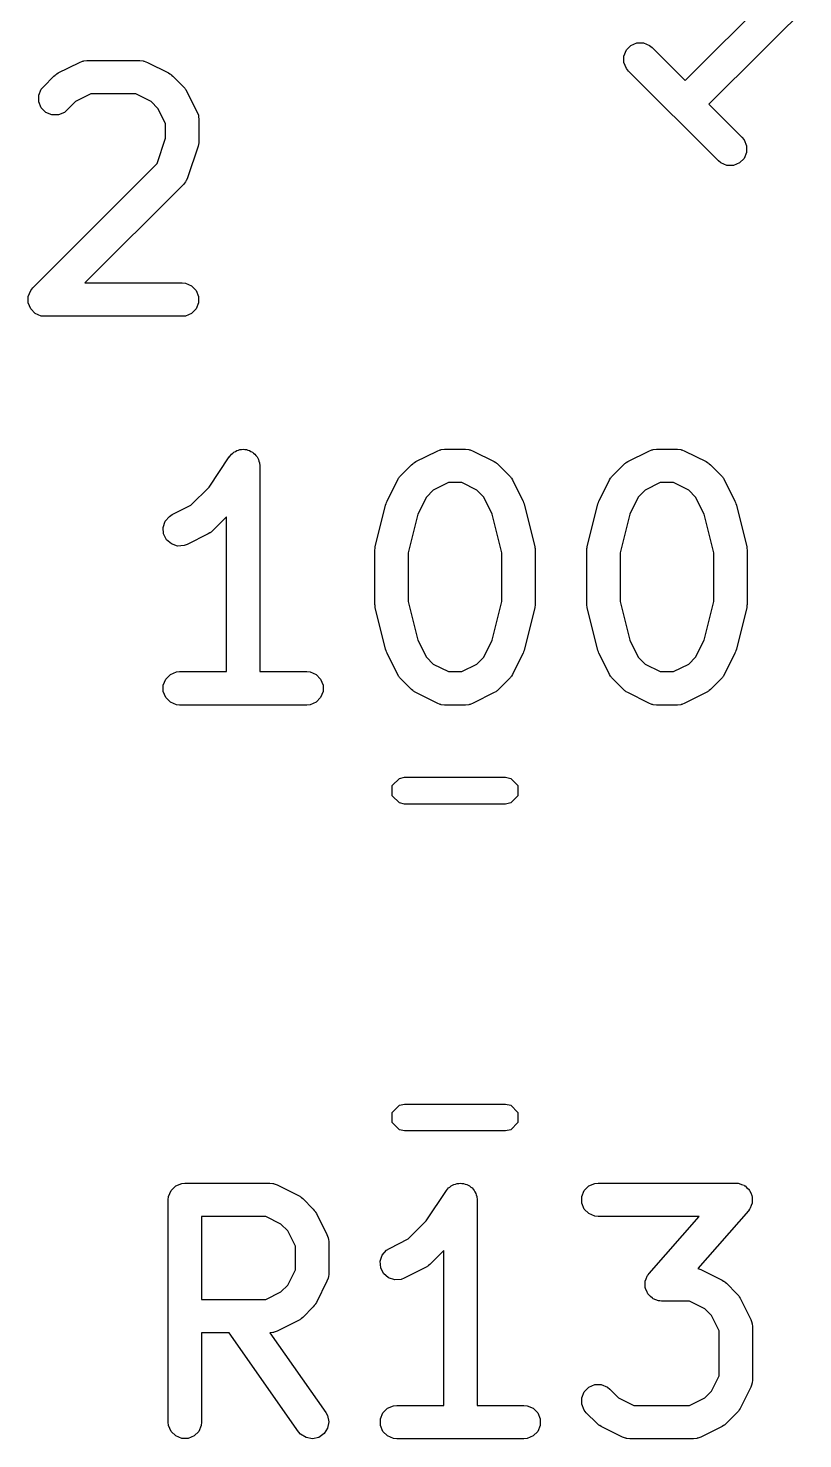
# Model space of a CAD drawing. Extents: x 19.8 to 98.9, y -129.1 to -67.1.
# Drawn here: x 40.08 to 43.56, y -99.18 to -92.84 of the extents above; entities that cross this region are included whole.
import ezdxf

# ---------------------------------------------------------------- set-up
doc = ezdxf.new("R2010")
doc.units = 0
doc.layers.add('BLACK', color=7, linetype='CONTINUOUS')

msp = doc.modelspace()

# ---------------------------------------------------------------- linework, layer by layer
at = {"layer": 'BLACK', "linetype": 'CONTINUOUS'}
for p, q in [((43.794626, -92.523623), (43.140551, -93.177697)), ((43.034485, -93.071631), (43.526855, -92.579262)), ((42.758896, -92.961036), (42.770095, -92.933999)), ((42.770095, -92.933999), (42.790787, -92.913307)), ((42.790787, -92.913307), (42.817824, -92.902108)), ((42.817824, -92.902108), (42.847086, -92.902108)), ((42.847086, -92.902108), (42.874123, -92.913307)), ((42.874123, -92.913307), (42.885488, -92.922634)), ((42.885488, -92.922634), (43.034485, -93.071631)), ((40.216459, -93.037356), (40.311697, -92.989737)), ((40.311697, -92.989737), (40.325428, -92.984482)), ((40.325428, -92.984482), (40.328117, -92.98429)), ((40.328117, -92.98429), (40.330606, -92.98326)), ((40.330606, -92.98326), (40.345238, -92.981819)), ((40.345238, -92.981819), (40.583333, -92.981819)), ((40.583333, -92.981819), (40.597965, -92.98326)), ((40.597965, -92.98326), (40.600454, -92.984291)), ((40.600454, -92.984291), (40.603142, -92.984482)), ((40.603142, -92.984482), (40.616874, -92.989737)), ((40.616874, -92.989737), (40.712112, -93.037356)), ((42.758896, -92.990298), (42.758896, -92.961036)), ((42.770095, -93.017335), (42.758896, -92.990298)), ((40.149348, -93.099024), (40.196967, -93.051405)), ((40.196967, -93.051405), (40.202716, -93.046686)), ((40.202716, -93.046686), (40.204016, -93.045188)), ((40.204016, -93.045188), (40.206275, -93.043766)), ((40.206275, -93.043766), (40.208332, -93.042078)), ((40.208332, -93.042078), (40.210159, -93.04132)), ((40.210159, -93.04132), (40.216459, -93.037356)), ((40.712112, -93.037356), (40.718411, -93.04132)), ((40.718411, -93.04132), (40.720239, -93.042078)), ((40.720239, -93.042078), (40.722295, -93.043766)), ((40.722295, -93.043766), (40.724555, -93.045188)), ((40.724555, -93.045188), (40.725854, -93.046686)), ((40.725854, -93.046686), (40.731604, -93.051405)), ((40.731604, -93.051405), (40.779223, -93.099024)), ((42.779422, -93.0287), (42.770095, -93.017335)), ((43.183483, -93.432761), (42.779422, -93.0287)), ((40.128822, -93.137426), (40.140021, -93.110389)), ((40.140021, -93.110389), (40.149348, -93.099024)), ((40.779223, -93.099024), (40.783941, -93.104773)), ((40.783941, -93.104773), (40.78544, -93.106073)), ((40.78544, -93.106073), (40.786861, -93.108332)), ((40.786861, -93.108332), (40.78855, -93.110389)), ((40.78855, -93.110389), (40.789307, -93.112216)), ((40.789307, -93.112216), (40.793272, -93.118516)), ((40.793272, -93.118516), (40.840891, -93.213754)), ((40.128822, -93.166688), (40.128822, -93.137426)), ((40.140021, -93.193725), (40.128822, -93.166688)), ((40.294427, -93.166077), (40.255414, -93.20509)), ((40.362943, -93.131819), (40.294427, -93.166077)), ((40.565628, -93.131819), (40.362943, -93.131819)), ((40.634144, -93.166077), (40.565628, -93.131819)), ((40.664551, -93.196484), (40.634144, -93.166077)), ((43.140551, -93.177697), (43.289549, -93.326695)), ((40.160713, -93.214417), (40.140021, -93.193725)), ((40.18775, -93.225616), (40.160713, -93.214417)), ((40.217012, -93.225616), (40.18775, -93.225616)), ((40.244049, -93.214417), (40.217012, -93.225616)), ((40.255414, -93.20509), (40.244049, -93.214417)), ((40.698809, -93.265), (40.664551, -93.196484)), ((40.840891, -93.213754), (40.846146, -93.227485)), ((40.846146, -93.227485), (40.846337, -93.230174)), ((40.846337, -93.230174), (40.847368, -93.232663)), ((40.847368, -93.232663), (40.848809, -93.247295)), ((40.848809, -93.247295), (40.848809, -93.342533)), ((40.698809, -93.330363), (40.698809, -93.265)), ((40.660637, -93.444876), (40.698809, -93.330363)), ((40.84496, -93.366251), (40.797341, -93.509107)), ((40.846609, -93.358995), (40.84496, -93.366251)), ((40.847368, -93.357165), (40.846609, -93.358995)), ((40.847629, -93.354511), (40.847368, -93.357165)), ((40.84822, -93.351914), (40.847629, -93.354511)), ((40.848809, -93.342533), (40.848079, -93.349939)), ((40.848079, -93.349939), (40.84822, -93.351914)), ((43.289549, -93.326695), (43.298877, -93.338061)), ((43.298877, -93.338061), (43.310075, -93.365097)), ((43.310075, -93.365097), (43.310075, -93.39436)), ((43.194849, -93.442089), (43.183483, -93.432761)), ((43.221885, -93.453287), (43.194849, -93.442089)), ((43.278184, -93.442089), (43.251148, -93.453287)), ((43.298877, -93.421396), (43.278184, -93.442089)), ((43.310075, -93.39436), (43.298877, -93.421396)), ((40.101729, -94.003786), (40.660637, -93.444876)), ((43.251148, -93.453287), (43.221885, -93.453287)), ((40.779223, -93.538423), (40.335828, -93.981819)), ((40.788551, -93.527058), (40.779223, -93.538423)), ((40.789582, -93.524567), (40.788551, -93.527058)), ((40.791347, -93.522533), (40.789582, -93.524567)), ((40.797341, -93.509107), (40.791347, -93.522533)), ((40.092402, -94.015151), (40.101729, -94.003786)), ((40.335828, -93.981819), (40.773809, -93.981819)), ((40.773809, -93.981819), (40.788441, -93.98326)), ((40.788441, -93.98326), (40.815477, -93.994459)), ((40.815477, -93.994459), (40.836169, -94.015151)), ((40.081203, -94.042187), (40.092402, -94.015151)), ((40.081203, -94.071451), (40.081203, -94.042187)), ((40.092402, -94.098487), (40.081203, -94.071451)), ((40.836169, -94.015151), (40.847368, -94.042187)), ((40.847368, -94.071451), (40.836169, -94.098487)), ((40.847368, -94.042187), (40.847368, -94.071451)), ((40.113094, -94.119179), (40.092402, -94.098487)), ((40.14013, -94.130378), (40.113094, -94.119179)), ((40.154762, -94.131819), (40.14013, -94.130378)), ((40.773809, -94.131819), (40.154762, -94.131819)), ((40.788441, -94.130378), (40.773809, -94.131819)), ((40.815477, -94.119179), (40.788441, -94.130378)), ((40.836169, -94.098487), (40.815477, -94.119179)), ((40.894095, -94.899896), (40.985215, -94.763216)), ((40.985215, -94.763216), (40.985249, -94.763173)), ((40.985249, -94.763173), (40.985259, -94.763151)), ((40.985259, -94.763151), (40.98531, -94.763099)), ((40.98531, -94.763099), (40.994531, -94.751841)), ((40.994531, -94.751841), (41.0007, -94.747709)), ((41.0007, -94.747709), (41.005951, -94.742459)), ((41.005951, -94.742459), (41.01274, -94.739646)), ((41.01274, -94.739646), (41.018846, -94.735558)), ((41.018846, -94.735558), (41.026126, -94.734101)), ((41.026126, -94.734101), (41.032987, -94.73126)), ((41.032987, -94.73126), (41.040335, -94.73126)), ((41.040335, -94.73126), (41.04754, -94.729819)), ((41.04754, -94.729819), (41.054824, -94.73126)), ((41.054824, -94.73126), (41.062251, -94.73126)), ((41.062251, -94.73126), (41.069039, -94.734072)), ((41.069039, -94.734072), (41.076248, -94.735498)), ((41.076248, -94.735498), (41.082427, -94.739617)), ((41.082427, -94.739617), (41.089287, -94.742459)), ((41.089287, -94.742459), (41.09448, -94.747652)), ((41.09448, -94.747652), (41.100597, -94.75173)), ((41.100597, -94.75173), (41.10473, -94.757902)), ((41.10473, -94.757902), (41.109979, -94.763151)), ((41.109979, -94.763151), (41.11279, -94.769938)), ((41.11279, -94.769938), (41.11688, -94.776045)), ((41.823602, -94.785356), (41.91884, -94.737737)), ((41.91884, -94.737737), (41.932571, -94.732482)), ((41.932571, -94.732482), (41.93526, -94.73229)), ((41.93526, -94.73229), (41.937749, -94.73126)), ((41.937749, -94.73126), (41.952381, -94.729819)), ((41.952381, -94.729819), (42.047619, -94.729819)), ((42.047619, -94.729819), (42.062251, -94.73126)), ((42.062251, -94.73126), (42.06474, -94.732291)), ((42.06474, -94.732291), (42.067428, -94.732482)), ((42.067428, -94.732482), (42.08116, -94.737737)), ((42.08116, -94.737737), (42.176398, -94.785356)), ((42.775983, -94.785356), (42.871221, -94.737737)), ((42.871221, -94.737737), (42.884952, -94.732482)), ((42.884952, -94.732482), (42.887641, -94.73229)), ((42.887641, -94.73229), (42.89013, -94.73126)), ((42.89013, -94.73126), (42.904762, -94.729819)), ((42.904762, -94.729819), (43, -94.729819)), ((43, -94.729819), (43.014632, -94.73126)), ((43.014632, -94.73126), (43.017121, -94.732291)), ((43.017121, -94.732291), (43.019809, -94.732482)), ((43.019809, -94.732482), (43.033541, -94.737737)), ((43.033541, -94.737737), (43.128779, -94.785356)), ((41.11688, -94.776045), (41.118336, -94.783326)), ((41.118336, -94.783326), (41.121178, -94.790187)), ((41.121178, -94.790187), (41.122603, -94.804663)), ((41.122603, -94.804663), (41.122619, -94.80474)), ((41.122619, -94.80474), (41.122613, -94.804766)), ((41.122613, -94.804766), (41.122619, -94.804819)), ((41.122619, -94.804819), (41.122619, -95.729819)), ((41.756491, -94.847024), (41.80411, -94.799405)), ((41.80411, -94.799405), (41.809859, -94.794686)), ((41.809859, -94.794686), (41.811159, -94.793188)), ((41.811159, -94.793188), (41.813418, -94.791766)), ((41.813418, -94.791766), (41.815475, -94.790078)), ((41.815475, -94.790078), (41.817302, -94.78932)), ((41.817302, -94.78932), (41.823602, -94.785356)), ((42.176398, -94.785356), (42.182697, -94.78932)), ((42.182697, -94.78932), (42.184525, -94.790078)), ((42.184525, -94.790078), (42.186581, -94.791766)), ((42.186581, -94.791766), (42.188841, -94.793188)), ((42.188841, -94.793188), (42.19014, -94.794686)), ((42.19014, -94.794686), (42.19589, -94.799405)), ((42.19589, -94.799405), (42.243509, -94.847024)), ((42.708872, -94.847024), (42.756491, -94.799405)), ((42.756491, -94.799405), (42.76224, -94.794686)), ((42.76224, -94.794686), (42.76354, -94.793188)), ((42.76354, -94.793188), (42.765799, -94.791766)), ((42.765799, -94.791766), (42.767856, -94.790078)), ((42.767856, -94.790078), (42.769683, -94.78932)), ((42.769683, -94.78932), (42.775983, -94.785356)), ((43.128779, -94.785356), (43.135078, -94.78932)), ((43.135078, -94.78932), (43.136906, -94.790078)), ((43.136906, -94.790078), (43.138962, -94.791766)), ((43.138962, -94.791766), (43.141222, -94.793188)), ((43.141222, -94.793188), (43.142521, -94.794686)), ((43.142521, -94.794686), (43.148271, -94.799405)), ((43.148271, -94.799405), (43.19589, -94.847024)), ((40.812716, -94.981275), (40.894095, -94.899896)), ((41.694823, -94.961754), (41.742442, -94.866516)), ((41.742442, -94.866516), (41.746406, -94.860216)), ((41.746406, -94.860216), (41.747164, -94.858389)), ((41.747164, -94.858389), (41.748852, -94.856332)), ((41.748852, -94.856332), (41.750274, -94.854073)), ((41.750274, -94.854073), (41.751772, -94.852773)), ((41.751772, -94.852773), (41.756491, -94.847024)), ((41.970086, -94.879819), (41.90157, -94.914077)), ((42.029914, -94.879819), (41.970086, -94.879819)), ((42.09843, -94.914077), (42.029914, -94.879819)), ((42.243509, -94.847024), (42.248227, -94.852773)), ((42.248227, -94.852773), (42.249726, -94.854073)), ((42.249726, -94.854073), (42.251147, -94.856332)), ((42.251147, -94.856332), (42.252836, -94.858389)), ((42.252836, -94.858389), (42.253593, -94.860216)), ((42.253593, -94.860216), (42.257558, -94.866516)), ((42.257558, -94.866516), (42.305177, -94.961754)), ((42.647204, -94.961754), (42.694823, -94.866516)), ((42.694823, -94.866516), (42.698787, -94.860216)), ((42.698787, -94.860216), (42.699545, -94.858389)), ((42.699545, -94.858389), (42.701233, -94.856332)), ((42.701233, -94.856332), (42.702655, -94.854073)), ((42.702655, -94.854073), (42.704153, -94.852773)), ((42.704153, -94.852773), (42.708872, -94.847024)), ((42.922467, -94.879819), (42.853951, -94.914077)), ((42.982295, -94.879819), (42.922467, -94.879819)), ((43.050811, -94.914077), (42.982295, -94.879819)), ((43.19589, -94.847024), (43.200608, -94.852773)), ((43.200608, -94.852773), (43.202107, -94.854073)), ((43.202107, -94.854073), (43.203528, -94.856332)), ((43.203528, -94.856332), (43.205217, -94.858389)), ((43.205217, -94.858389), (43.205974, -94.860216)), ((43.205974, -94.860216), (43.209939, -94.866516)), ((43.209939, -94.866516), (43.257558, -94.961754)), ((41.691895, -94.969404), (41.694091, -94.963259)), ((41.694091, -94.963259), (41.694413, -94.962823)), ((41.694413, -94.962823), (41.694823, -94.961754)), ((41.871163, -94.944484), (41.832669, -95.021471)), ((41.90157, -94.914077), (41.871163, -94.944484)), ((42.128837, -94.944484), (42.09843, -94.914077)), ((42.16733, -95.021471), (42.128837, -94.944484)), ((42.305177, -94.961754), (42.305586, -94.962823)), ((42.305586, -94.962823), (42.305909, -94.963259)), ((42.305909, -94.963259), (42.308101, -94.969395)), ((42.644276, -94.969404), (42.646472, -94.963259)), ((42.646472, -94.963259), (42.646794, -94.962823)), ((42.646794, -94.962823), (42.647204, -94.961754)), ((42.823544, -94.944484), (42.78505, -95.021471)), ((42.853951, -94.914077), (42.823544, -94.944484)), ((43.081218, -94.944484), (43.050811, -94.914077)), ((43.119711, -95.021471), (43.081218, -94.944484)), ((43.257558, -94.961754), (43.257967, -94.962823)), ((43.257967, -94.962823), (43.25829, -94.963259)), ((43.25829, -94.963259), (43.260482, -94.969395)), ((40.715921, -95.031283), (40.728364, -95.023451)), ((40.728364, -95.023451), (40.812716, -94.981275)), ((41.641525, -95.167581), (41.689144, -94.977105)), ((41.689144, -94.977105), (41.689529, -94.976025)), ((41.689529, -94.976025), (41.689568, -94.975486)), ((41.689568, -94.975486), (41.691895, -94.969404)), ((41.832669, -95.021471), (41.789286, -95.195005)), ((42.210714, -95.195005), (42.16733, -95.021471)), ((42.308101, -94.969395), (42.310432, -94.975485)), ((42.310432, -94.975485), (42.31047, -94.976025)), ((42.31047, -94.976025), (42.310856, -94.977105)), ((42.310856, -94.977105), (42.358475, -95.167581)), ((42.593906, -95.167581), (42.641525, -94.977105)), ((42.641525, -94.977105), (42.64191, -94.976025)), ((42.64191, -94.976025), (42.641949, -94.975486)), ((42.641949, -94.975486), (42.644276, -94.969404)), ((42.78505, -95.021471), (42.741667, -95.195005)), ((43.163095, -95.195005), (43.119711, -95.021471)), ((43.260482, -94.969395), (43.262813, -94.975485)), ((43.262813, -94.975485), (43.262851, -94.976025)), ((43.262851, -94.976025), (43.263237, -94.977105)), ((43.263237, -94.977105), (43.310856, -95.167581)), ((40.687494, -95.081152), (40.696748, -95.053391)), ((40.689568, -95.110342), (40.687494, -95.081152)), ((40.696748, -95.053391), (40.715921, -95.031283)), ((40.972619, -95.033504), (40.910176, -95.095947)), ((40.972619, -95.729819), (40.972619, -95.033504)), ((40.702655, -95.136517), (40.689568, -95.110342)), ((40.724763, -95.15569), (40.702655, -95.136517)), ((40.752524, -95.164944), (40.724763, -95.15569)), ((40.890684, -95.109996), (40.795446, -95.157615)), ((40.896983, -95.106031), (40.890684, -95.109996)), ((40.898811, -95.105274), (40.896983, -95.106031)), ((40.900867, -95.103585), (40.898811, -95.105274)), ((40.903127, -95.102164), (40.900867, -95.103585)), ((40.904426, -95.100665), (40.903127, -95.102164)), ((40.910176, -95.095947), (40.904426, -95.100665)), ((40.781714, -95.16287), (40.752524, -95.164944)), ((40.795446, -95.157615), (40.781714, -95.16287)), ((41.639286, -95.185771), (41.639537, -95.183217)), ((41.639286, -95.423866), (41.639286, -95.185771)), ((41.639375, -95.182125), (41.640184, -95.176651)), ((41.639537, -95.183217), (41.639375, -95.182125)), ((41.640184, -95.176651), (41.640727, -95.171139)), ((41.640727, -95.171139), (41.641149, -95.170117)), ((41.641149, -95.170117), (41.641525, -95.167581)), ((41.789286, -95.195005), (41.789286, -95.414632)), ((42.210714, -95.414632), (42.210714, -95.195005)), ((42.358475, -95.167581), (42.35885, -95.170117)), ((42.35885, -95.170117), (42.359273, -95.171139)), ((42.359273, -95.171139), (42.359815, -95.176651)), ((42.359815, -95.176651), (42.360625, -95.182125)), ((42.360625, -95.182125), (42.360462, -95.183217)), ((42.360462, -95.183217), (42.360714, -95.185771)), ((42.360714, -95.185771), (42.360714, -95.423866)), ((42.591667, -95.185771), (42.591918, -95.183217)), ((42.591667, -95.423866), (42.591667, -95.185771)), ((42.591756, -95.182125), (42.592565, -95.176651)), ((42.591918, -95.183217), (42.591756, -95.182125)), ((42.592565, -95.176651), (42.593108, -95.171139)), ((42.593108, -95.171139), (42.59353, -95.170117)), ((42.59353, -95.170117), (42.593906, -95.167581)), ((42.741667, -95.195005), (42.741667, -95.414632)), ((43.163095, -95.414632), (43.163095, -95.195005)), ((43.310856, -95.167581), (43.311231, -95.170117)), ((43.311231, -95.170117), (43.311654, -95.171139)), ((43.311654, -95.171139), (43.312196, -95.176651)), ((43.312196, -95.176651), (43.313006, -95.182125)), ((43.313006, -95.182125), (43.312843, -95.183217)), ((43.312843, -95.183217), (43.313095, -95.185771)), ((43.313095, -95.185771), (43.313095, -95.423866)), ((41.639537, -95.426419), (41.639286, -95.423866)), ((41.639375, -95.427512), (41.639537, -95.426419)), ((41.640184, -95.432985), (41.639375, -95.427512)), ((41.640727, -95.438498), (41.640184, -95.432985)), ((41.641149, -95.439519), (41.640727, -95.438498)), ((41.641525, -95.442056), (41.641149, -95.439519)), ((41.689144, -95.632532), (41.641525, -95.442056)), ((41.789286, -95.414632), (41.832669, -95.588166)), ((42.16733, -95.588166), (42.210714, -95.414632)), ((42.358475, -95.442056), (42.310856, -95.632532)), ((42.35885, -95.439519), (42.358475, -95.442056)), ((42.359273, -95.438498), (42.35885, -95.439519)), ((42.359815, -95.432985), (42.359273, -95.438498)), ((42.360625, -95.427512), (42.359815, -95.432985)), ((42.360714, -95.423866), (42.360462, -95.426419)), ((42.360462, -95.426419), (42.360625, -95.427512)), ((42.591918, -95.426419), (42.591667, -95.423866)), ((42.591756, -95.427512), (42.591918, -95.426419)), ((42.592565, -95.432985), (42.591756, -95.427512)), ((42.593108, -95.438498), (42.592565, -95.432985)), ((42.59353, -95.439519), (42.593108, -95.438498)), ((42.593906, -95.442056), (42.59353, -95.439519)), ((42.641525, -95.632532), (42.593906, -95.442056)), ((42.741667, -95.414632), (42.78505, -95.588166)), ((43.119711, -95.588166), (43.163095, -95.414632)), ((43.310856, -95.442056), (43.263237, -95.632532)), ((43.311231, -95.439519), (43.310856, -95.442056)), ((43.311654, -95.438498), (43.311231, -95.439519)), ((43.312196, -95.432985), (43.311654, -95.438498)), ((43.313006, -95.427512), (43.312196, -95.432985)), ((43.313095, -95.423866), (43.312843, -95.426419)), ((43.312843, -95.426419), (43.313006, -95.427512)), ((41.832669, -95.588166), (41.871163, -95.665153)), ((42.128836, -95.665153), (42.16733, -95.588166)), ((42.78505, -95.588166), (42.823544, -95.665153)), ((43.081217, -95.665153), (43.119711, -95.588166)), ((41.689529, -95.633611), (41.689144, -95.632532)), ((41.689568, -95.634151), (41.689529, -95.633611)), ((41.691895, -95.640232), (41.689568, -95.634151)), ((41.694091, -95.646378), (41.691895, -95.640232)), ((41.694413, -95.646813), (41.694091, -95.646378)), ((41.694823, -95.647883), (41.694413, -95.646813)), ((41.742442, -95.743121), (41.694823, -95.647883)), ((42.305177, -95.647883), (42.257558, -95.743121)), ((42.305586, -95.646813), (42.305177, -95.647883)), ((42.305909, -95.646378), (42.305586, -95.646813)), ((42.308101, -95.640241), (42.305909, -95.646378)), ((42.310432, -95.634152), (42.308101, -95.640241)), ((42.31047, -95.633611), (42.310432, -95.634152)), ((42.310856, -95.632532), (42.31047, -95.633611)), ((42.64191, -95.633611), (42.641525, -95.632532)), ((42.641949, -95.634151), (42.64191, -95.633611)), ((42.644276, -95.640232), (42.641949, -95.634151)), ((42.646472, -95.646378), (42.644276, -95.640232)), ((42.646794, -95.646813), (42.646472, -95.646378)), ((42.647204, -95.647883), (42.646794, -95.646813)), ((42.694823, -95.743121), (42.647204, -95.647883)), ((43.257558, -95.647883), (43.209939, -95.743121)), ((43.257967, -95.646813), (43.257558, -95.647883)), ((43.25829, -95.646378), (43.257967, -95.646813)), ((43.260482, -95.640241), (43.25829, -95.646378)), ((43.262813, -95.634152), (43.260482, -95.640241)), ((43.262851, -95.633611), (43.262813, -95.634152)), ((43.263237, -95.632532), (43.262851, -95.633611)), ((41.871163, -95.665153), (41.90157, -95.695561)), ((41.90157, -95.695561), (41.970086, -95.729819)), ((42.029914, -95.729819), (42.098429, -95.695561)), ((42.098429, -95.695561), (42.128836, -95.665153)), ((42.823544, -95.665153), (42.853951, -95.695561)), ((42.853951, -95.695561), (42.922467, -95.729819)), ((42.982295, -95.729819), (43.05081, -95.695561)), ((43.05081, -95.695561), (43.081217, -95.665153)), ((40.688346, -95.790187), (40.699545, -95.763151)), ((40.688346, -95.819451), (40.688346, -95.790187)), ((40.699545, -95.763151), (40.720237, -95.742459)), ((40.720237, -95.742459), (40.747273, -95.73126)), ((40.747273, -95.73126), (40.761905, -95.729819)), ((40.761905, -95.729819), (40.972619, -95.729819)), ((41.122619, -95.729819), (41.333333, -95.729819)), ((41.333333, -95.729819), (41.347965, -95.73126)), ((41.347965, -95.73126), (41.375001, -95.742459)), ((41.375001, -95.742459), (41.395693, -95.763151)), ((41.395693, -95.763151), (41.406892, -95.790187)), ((41.406892, -95.790187), (41.406892, -95.819451)), ((41.746405, -95.749417), (41.742442, -95.743121)), ((41.747163, -95.751247), (41.746405, -95.749417)), ((41.748852, -95.753305), (41.747163, -95.751247)), ((41.750274, -95.755564), (41.748852, -95.753305)), ((41.751772, -95.756863), (41.750274, -95.755564)), ((41.75649, -95.762612), (41.751772, -95.756863)), ((41.804109, -95.810232), (41.75649, -95.762612)), ((41.970086, -95.729819), (42.029914, -95.729819)), ((42.243509, -95.762613), (42.195891, -95.810232)), ((42.248227, -95.756863), (42.243509, -95.762613)), ((42.249726, -95.755564), (42.248227, -95.756863)), ((42.251147, -95.753305), (42.249726, -95.755564)), ((42.252837, -95.751247), (42.251147, -95.753305)), ((42.253594, -95.749417), (42.252837, -95.751247)), ((42.257558, -95.743121), (42.253594, -95.749417)), ((42.698786, -95.749417), (42.694823, -95.743121)), ((42.699544, -95.751247), (42.698786, -95.749417)), ((42.701233, -95.753305), (42.699544, -95.751247)), ((42.702655, -95.755564), (42.701233, -95.753305)), ((42.704153, -95.756863), (42.702655, -95.755564)), ((42.708871, -95.762612), (42.704153, -95.756863)), ((42.75649, -95.810232), (42.708871, -95.762612)), ((42.922467, -95.729819), (42.982295, -95.729819)), ((43.19589, -95.762613), (43.148272, -95.810232)), ((43.200608, -95.756863), (43.19589, -95.762613)), ((43.202107, -95.755564), (43.200608, -95.756863)), ((43.203528, -95.753305), (43.202107, -95.755564)), ((43.205218, -95.751247), (43.203528, -95.753305)), ((43.205975, -95.749417), (43.205218, -95.751247)), ((43.209939, -95.743121), (43.205975, -95.749417)), ((40.699545, -95.846487), (40.688346, -95.819451)), ((40.720237, -95.867179), (40.699545, -95.846487)), ((41.395693, -95.846487), (41.375001, -95.867179)), ((41.406892, -95.819451), (41.395693, -95.846487)), ((41.809858, -95.81495), (41.804109, -95.810232)), ((41.811159, -95.81645), (41.809858, -95.81495)), ((41.813418, -95.817872), (41.811159, -95.81645)), ((41.815475, -95.81956), (41.813418, -95.817872)), ((41.817302, -95.820317), (41.815475, -95.81956)), ((41.823602, -95.824282), (41.817302, -95.820317)), ((41.91884, -95.871901), (41.823602, -95.824282)), ((42.176398, -95.824282), (42.08116, -95.871901)), ((42.182697, -95.820317), (42.176398, -95.824282)), ((42.184525, -95.81956), (42.182697, -95.820317)), ((42.186581, -95.817872), (42.184525, -95.81956)), ((42.188841, -95.81645), (42.186581, -95.817872)), ((42.190141, -95.81495), (42.188841, -95.81645)), ((42.195891, -95.810232), (42.190141, -95.81495)), ((42.762239, -95.81495), (42.75649, -95.810232)), ((42.76354, -95.81645), (42.762239, -95.81495)), ((42.765799, -95.817872), (42.76354, -95.81645)), ((42.767856, -95.81956), (42.765799, -95.817872)), ((42.769683, -95.820317), (42.767856, -95.81956)), ((42.775983, -95.824282), (42.769683, -95.820317)), ((42.871221, -95.871901), (42.775983, -95.824282)), ((43.128779, -95.824282), (43.033541, -95.871901)), ((43.135078, -95.820317), (43.128779, -95.824282)), ((43.136906, -95.81956), (43.135078, -95.820317)), ((43.138962, -95.817872), (43.136906, -95.81956)), ((43.141222, -95.81645), (43.138962, -95.817872)), ((43.142522, -95.81495), (43.141222, -95.81645)), ((43.148272, -95.810232), (43.142522, -95.81495)), ((40.747273, -95.878378), (40.720237, -95.867179)), ((40.761905, -95.879819), (40.747273, -95.878378)), ((41.333333, -95.879819), (40.761905, -95.879819)), ((41.347965, -95.878378), (41.333333, -95.879819)), ((41.375001, -95.867179), (41.347965, -95.878378)), ((41.932571, -95.877156), (41.91884, -95.871901)), ((41.93526, -95.877347), (41.932571, -95.877156)), ((41.937749, -95.878378), (41.93526, -95.877347)), ((41.952381, -95.879819), (41.937749, -95.878378)), ((42.047619, -95.879819), (41.952381, -95.879819)), ((42.062251, -95.878378), (42.047619, -95.879819)), ((42.06474, -95.877346), (42.062251, -95.878378)), ((42.067428, -95.877156), (42.06474, -95.877346)), ((42.08116, -95.871901), (42.067428, -95.877156)), ((42.884952, -95.877156), (42.871221, -95.871901)), ((42.887641, -95.877347), (42.884952, -95.877156)), ((42.89013, -95.878378), (42.887641, -95.877347)), ((42.904762, -95.879819), (42.89013, -95.878378)), ((43, -95.879819), (42.904762, -95.879819)), ((43.014632, -95.878378), (43, -95.879819)), ((43.017121, -95.877346), (43.014632, -95.878378)), ((43.019809, -95.877156), (43.017121, -95.877346)), ((43.033541, -95.871901), (43.019809, -95.877156)), ((41.717503, -96.242039), (41.749975, -96.209567)), ((41.749975, -96.209567), (41.772936, -96.205)), ((41.772936, -96.205), (42.227064, -96.205)), ((42.227064, -96.205), (42.250025, -96.209567)), ((42.250025, -96.209567), (42.282497, -96.242039)), ((41.717503, -96.287961), (41.717503, -96.242039)), ((41.749975, -96.320433), (41.717503, -96.287961)), ((42.282497, -96.287961), (42.250025, -96.320433)), ((42.282497, -96.242039), (42.282497, -96.287961)), ((41.772936, -96.325), (41.749975, -96.320433)), ((42.227064, -96.325), (41.772936, -96.325)), ((42.250025, -96.320433), (42.227064, -96.325)), ((41.717503, -97.712039), (41.749975, -97.679567)), ((41.749975, -97.679567), (41.772936, -97.675)), ((41.772936, -97.675), (42.227064, -97.675)), ((42.227064, -97.675), (42.250025, -97.679567)), ((42.250025, -97.679567), (42.282497, -97.712039)), ((41.717503, -97.757961), (41.717503, -97.712039)), ((42.282497, -97.712039), (42.282497, -97.757961)), ((41.749975, -97.790433), (41.717503, -97.757961)), ((41.772936, -97.795), (41.749975, -97.790433)), ((42.227064, -97.795), (41.772936, -97.795)), ((42.250025, -97.790433), (42.227064, -97.795)), ((42.282497, -97.757961), (42.250025, -97.790433)), ((40.712155, -98.090187), (40.723354, -98.063151)), ((40.723354, -98.063151), (40.744046, -98.042459)), ((40.744046, -98.042459), (40.771082, -98.03126)), ((40.771082, -98.03126), (40.785714, -98.029819)), ((40.785714, -98.029819), (41.166666, -98.029819)), ((41.166666, -98.029819), (41.181298, -98.03126)), ((41.181298, -98.03126), (41.183787, -98.032291)), ((41.183787, -98.032291), (41.186475, -98.032482)), ((41.186475, -98.032482), (41.200207, -98.037737)), ((41.200207, -98.037737), (41.295445, -98.085356)), ((41.870285, -98.199896), (41.961405, -98.063216)), ((41.961405, -98.063216), (41.961439, -98.063173)), ((41.961439, -98.063173), (41.961449, -98.063151)), ((41.961449, -98.063151), (41.9615, -98.063099)), ((41.9615, -98.063099), (41.970721, -98.051841)), ((41.970721, -98.051841), (41.97689, -98.047709)), ((41.97689, -98.047709), (41.982141, -98.042459)), ((41.982141, -98.042459), (41.98893, -98.039646)), ((41.98893, -98.039646), (41.995036, -98.035558)), ((41.995036, -98.035558), (42.002316, -98.034101)), ((42.002316, -98.034101), (42.009177, -98.03126)), ((42.009177, -98.03126), (42.016525, -98.03126)), ((42.016525, -98.03126), (42.02373, -98.029819)), ((42.02373, -98.029819), (42.031014, -98.03126)), ((42.031014, -98.03126), (42.038441, -98.03126)), ((42.038441, -98.03126), (42.045229, -98.034072)), ((42.045229, -98.034072), (42.052438, -98.035498)), ((42.052438, -98.035498), (42.058617, -98.039617)), ((42.058617, -98.039617), (42.065477, -98.042459)), ((42.065477, -98.042459), (42.07067, -98.047652)), ((42.07067, -98.047652), (42.076787, -98.05173)), ((42.076787, -98.05173), (42.08092, -98.057902)), ((42.08092, -98.057902), (42.086169, -98.063151)), ((42.086169, -98.063151), (42.08898, -98.069938)), ((42.08898, -98.069938), (42.09307, -98.076045)), ((42.569298, -98.090187), (42.580497, -98.063151)), ((42.580497, -98.063151), (42.601189, -98.042459)), ((42.601189, -98.042459), (42.628225, -98.03126)), ((42.628225, -98.03126), (42.642857, -98.029819)), ((42.642857, -98.029819), (43.261904, -98.029819)), ((43.261904, -98.029819), (43.269642, -98.030581)), ((43.269642, -98.030581), (43.27161, -98.03045)), ((43.27161, -98.03045), (43.272965, -98.030908)), ((43.272965, -98.030908), (43.276536, -98.03126)), ((43.276536, -98.03126), (43.287793, -98.035923)), ((43.287793, -98.035923), (43.299331, -98.039825)), ((43.299331, -98.039825), (43.301235, -98.04149)), ((43.301235, -98.04149), (43.303572, -98.042459)), ((43.303572, -98.042459), (43.312182, -98.051069)), ((43.312182, -98.051069), (43.321355, -98.059095)), ((43.321355, -98.059095), (43.322477, -98.061364)), ((43.322477, -98.061364), (43.324264, -98.063151)), ((43.324264, -98.063151), (43.328924, -98.074401)), ((43.328924, -98.074401), (43.334327, -98.085327)), ((40.710714, -98.104819), (40.712155, -98.090187)), ((40.710714, -99.104819), (40.710714, -98.104819)), ((41.295445, -98.085356), (41.301744, -98.08932)), ((41.301744, -98.08932), (41.303572, -98.090078)), ((41.303572, -98.090078), (41.305628, -98.091766)), ((41.305628, -98.091766), (41.307888, -98.093188)), ((41.307888, -98.093188), (41.309187, -98.094686)), ((41.309187, -98.094686), (41.314937, -98.099405)), ((41.314937, -98.099405), (41.362556, -98.147024)), ((42.09307, -98.076045), (42.094526, -98.083326)), ((42.094526, -98.083326), (42.097368, -98.090187)), ((42.097368, -98.090187), (42.098793, -98.104663)), ((42.098793, -98.104663), (42.098809, -98.10474)), ((42.098809, -98.10474), (42.098803, -98.104766)), ((42.098803, -98.104766), (42.098809, -98.104819)), ((42.098809, -98.104819), (42.098809, -99.029819)), ((42.569298, -98.119451), (42.569298, -98.090187)), ((42.580497, -98.146487), (42.569298, -98.119451)), ((43.330799, -98.130708), (43.326898, -98.142246)), ((43.335463, -98.119451), (43.330799, -98.130708)), ((43.334327, -98.085327), (43.334495, -98.08785)), ((43.334495, -98.08785), (43.335463, -98.090187)), ((43.335463, -98.090187), (43.335463, -98.102371)), ((43.335463, -98.102371), (43.336273, -98.114525)), ((43.336273, -98.114525), (43.335463, -98.11692)), ((43.335463, -98.11692), (43.335463, -98.119451)), ((41.148961, -98.179819), (40.860714, -98.179819)), ((40.860714, -98.179819), (40.860714, -98.553628)), ((41.217477, -98.214077), (41.148961, -98.179819)), ((41.362556, -98.147024), (41.367274, -98.152773)), ((41.367274, -98.152773), (41.368773, -98.154073)), ((41.368773, -98.154073), (41.370194, -98.156332)), ((41.370194, -98.156332), (41.371883, -98.158389)), ((41.371883, -98.158389), (41.37264, -98.160216)), ((41.37264, -98.160216), (41.376605, -98.166516)), ((41.376605, -98.166516), (41.424224, -98.261754)), ((41.788906, -98.281275), (41.870285, -98.199896)), ((42.601189, -98.167179), (42.580497, -98.146487)), ((42.628225, -98.178378), (42.601189, -98.167179)), ((42.642857, -98.179819), (42.628225, -98.178378)), ((43.096622, -98.179819), (42.642857, -98.179819)), ((42.872128, -98.436383), (43.096622, -98.179819)), ((43.318347, -98.154207), (43.091451, -98.413516)), ((43.322868, -98.147882), (43.318347, -98.154207)), ((43.324264, -98.146487), (43.322868, -98.147882)), ((43.324812, -98.145163), (43.324264, -98.146487)), ((43.326898, -98.142246), (43.324812, -98.145163)), ((41.247884, -98.244484), (41.217477, -98.214077)), ((41.282142, -98.313), (41.247884, -98.244484)), ((41.424224, -98.261754), (41.429479, -98.275485)), ((41.282142, -98.420447), (41.282142, -98.313)), ((41.429479, -98.275485), (41.42967, -98.278174)), ((41.42967, -98.278174), (41.430701, -98.280663)), ((41.430701, -98.280663), (41.432142, -98.295295)), ((41.432142, -98.295295), (41.432142, -98.438152)), ((41.692111, -98.331283), (41.704554, -98.323451)), ((41.704554, -98.323451), (41.788906, -98.281275)), ((41.663684, -98.381152), (41.672938, -98.353391)), ((41.665758, -98.410342), (41.663684, -98.381152)), ((41.672938, -98.353391), (41.692111, -98.331283)), ((41.948809, -98.333504), (41.886366, -98.395947)), ((41.948809, -99.029819), (41.948809, -98.333504)), ((41.247884, -98.488963), (41.282142, -98.420447)), ((41.430701, -98.452784), (41.42967, -98.455272)), ((41.432142, -98.438152), (41.430701, -98.452784)), ((41.678845, -98.436517), (41.665758, -98.410342)), ((41.700953, -98.45569), (41.678845, -98.436517)), ((41.866874, -98.409996), (41.771636, -98.457615)), ((41.873173, -98.406031), (41.866874, -98.409996)), ((41.875001, -98.405274), (41.873173, -98.406031)), ((41.877057, -98.403585), (41.875001, -98.405274)), ((41.879317, -98.402164), (41.877057, -98.403585)), ((41.880616, -98.400665), (41.879317, -98.402164)), ((41.886366, -98.395947), (41.880616, -98.400665)), ((42.859675, -98.459881), (42.863577, -98.448344)), ((42.863577, -98.448344), (42.865662, -98.445426)), ((42.865662, -98.445426), (42.866211, -98.444103)), ((42.866211, -98.444103), (42.867606, -98.442707)), ((42.867606, -98.442707), (42.872128, -98.436383)), ((43.091451, -98.413516), (43.104969, -98.418689)), ((43.104969, -98.418689), (43.200207, -98.466308)), ((41.217477, -98.51937), (41.247884, -98.488963)), ((41.424224, -98.471693), (41.376605, -98.566931)), ((41.429479, -98.457962), (41.424224, -98.471693)), ((41.42967, -98.455272), (41.429479, -98.457962)), ((41.728714, -98.464944), (41.700953, -98.45569)), ((41.757904, -98.46287), (41.728714, -98.464944)), ((41.771636, -98.457615), (41.757904, -98.46287)), ((42.854202, -98.476065), (42.855012, -98.473669)), ((42.855012, -98.488218), (42.854202, -98.476065)), ((42.855012, -98.471139), (42.859675, -98.459881)), ((42.855012, -98.473669), (42.855012, -98.471139)), ((42.855012, -98.500403), (42.855012, -98.488218)), ((42.855979, -98.502739), (42.855012, -98.500403)), ((42.856148, -98.505263), (42.855979, -98.502739)), ((42.86155, -98.516188), (42.856148, -98.505263)), ((42.866211, -98.527439), (42.86155, -98.516188)), ((43.200207, -98.466308), (43.206506, -98.470272)), ((43.206506, -98.470272), (43.208334, -98.47103)), ((43.208334, -98.47103), (43.21039, -98.472718)), ((43.21039, -98.472718), (43.21265, -98.47414)), ((43.21265, -98.47414), (43.213949, -98.475638)), ((43.213949, -98.475638), (43.219699, -98.480357)), ((43.219699, -98.480357), (43.267318, -98.527976)), ((40.860714, -98.553628), (41.148961, -98.553628)), ((41.148961, -98.553628), (41.217477, -98.51937)), ((41.367274, -98.580673), (41.362556, -98.586423)), ((41.368773, -98.579374), (41.367274, -98.580673)), ((41.370194, -98.577114), (41.368773, -98.579374)), ((41.371883, -98.575058), (41.370194, -98.577114)), ((41.37264, -98.57323), (41.371883, -98.575058)), ((41.376605, -98.566931), (41.37264, -98.57323)), ((42.867997, -98.529225), (42.866211, -98.527439)), ((42.86912, -98.531495), (42.867997, -98.529225)), ((42.878292, -98.53952), (42.86912, -98.531495)), ((42.886903, -98.548131), (42.878292, -98.53952)), ((42.889239, -98.549099), (42.886903, -98.548131)), ((42.891144, -98.550765), (42.889239, -98.549099)), ((42.902681, -98.554666), (42.891144, -98.550765)), ((42.913939, -98.55933), (42.902681, -98.554666)), ((42.917509, -98.559681), (42.913939, -98.55933)), ((42.918865, -98.56014), (42.917509, -98.559681)), ((42.920832, -98.560008), (42.918865, -98.56014)), ((42.928571, -98.560771), (42.920832, -98.560008)), ((43.053723, -98.560771), (42.928571, -98.560771)), ((43.122239, -98.595029), (43.053723, -98.560771)), ((43.267318, -98.527976), (43.272036, -98.533725)), ((43.272036, -98.533725), (43.273535, -98.535025)), ((43.273535, -98.535025), (43.274956, -98.537284)), ((43.274956, -98.537284), (43.276645, -98.539341)), ((43.276645, -98.539341), (43.277402, -98.541168)), ((43.277402, -98.541168), (43.281367, -98.547468)), ((43.281367, -98.547468), (43.328986, -98.642706)), ((41.301744, -98.644126), (41.295445, -98.648091)), ((41.303572, -98.643369), (41.301744, -98.644126)), ((41.305628, -98.64168), (41.303572, -98.643369)), ((41.307888, -98.640259), (41.305628, -98.64168)), ((41.309187, -98.63876), (41.307888, -98.640259)), ((41.314937, -98.634042), (41.309187, -98.63876)), ((41.362556, -98.586423), (41.314937, -98.634042)), ((43.152646, -98.625436), (43.122239, -98.595029)), ((43.186904, -98.693952), (43.152646, -98.625436)), ((43.328986, -98.642706), (43.334241, -98.656437)), ((40.98476, -98.703628), (40.860714, -98.703628)), ((40.860714, -98.703628), (40.860714, -99.104819)), ((41.2957, -99.147829), (40.98476, -98.703628)), ((41.181298, -98.702187), (41.167781, -98.703518)), ((41.167781, -98.703518), (41.418585, -99.06181)), ((41.183787, -98.701155), (41.181298, -98.702187)), ((41.186475, -98.700965), (41.183787, -98.701155)), ((41.200207, -98.69571), (41.186475, -98.700965)), ((41.295445, -98.648091), (41.200207, -98.69571)), ((43.186904, -98.896637), (43.186904, -98.693952)), ((43.334241, -98.656437), (43.334432, -98.659126)), ((43.334432, -98.659126), (43.335463, -98.661615)), ((43.335463, -98.661615), (43.336904, -98.676247)), ((43.336904, -98.676247), (43.336904, -98.914342)), ((43.152645, -98.965153), (43.186904, -98.896637)), ((42.580497, -98.967912), (42.60119, -98.947219)), ((42.60119, -98.947219), (42.628226, -98.936021)), ((42.628226, -98.936021), (42.657489, -98.936021)), ((42.657489, -98.936021), (42.684525, -98.94722)), ((42.684525, -98.94722), (42.695891, -98.956548)), ((42.695891, -98.956548), (42.734903, -98.995561)), ((43.328986, -98.947883), (43.281367, -99.043121)), ((43.334241, -98.934152), (43.328986, -98.947883)), ((43.334432, -98.931462), (43.334241, -98.934152)), ((43.335463, -98.928974), (43.334432, -98.931462)), ((43.336904, -98.914342), (43.335463, -98.928974)), ((42.569298, -98.994948), (42.580497, -98.967912)), ((42.569298, -99.024211), (42.569298, -98.994948)), ((42.580496, -99.051247), (42.569298, -99.024211)), ((42.734903, -98.995561), (42.803419, -99.029819)), ((43.053723, -99.029819), (43.122238, -98.995561)), ((43.122238, -98.995561), (43.152645, -98.965153)), ((41.418585, -99.06181), (41.425795, -99.074623)), ((41.425795, -99.074623), (41.432124, -99.103194)), ((41.664536, -99.090187), (41.675735, -99.063151)), ((41.675735, -99.063151), (41.696427, -99.042459)), ((41.696427, -99.042459), (41.723463, -99.03126)), ((41.723463, -99.03126), (41.738095, -99.029819)), ((41.738095, -99.029819), (41.948809, -99.029819)), ((42.098809, -99.029819), (42.309523, -99.029819)), ((42.309523, -99.029819), (42.324155, -99.03126)), ((42.324155, -99.03126), (42.351191, -99.042459)), ((42.351191, -99.042459), (42.371883, -99.063151)), ((42.371883, -99.063151), (42.383082, -99.090187)), ((42.589823, -99.062612), (42.580496, -99.051247)), ((42.637442, -99.110232), (42.589823, -99.062612)), ((42.803419, -99.029819), (43.053723, -99.029819)), ((43.267318, -99.062613), (43.2197, -99.110232)), ((43.272036, -99.056863), (43.267318, -99.062613)), ((43.273535, -99.055564), (43.272036, -99.056863)), ((43.274956, -99.053305), (43.273535, -99.055564)), ((43.276646, -99.051247), (43.274956, -99.053305)), ((43.277403, -99.049417), (43.276646, -99.051247)), ((43.281367, -99.043121), (43.277403, -99.049417)), ((40.712155, -99.119451), (40.710714, -99.104819)), ((40.723354, -99.146487), (40.712155, -99.119451)), ((40.744046, -99.167179), (40.723354, -99.146487)), ((40.848074, -99.146487), (40.827382, -99.167179)), ((40.859273, -99.119451), (40.848074, -99.146487)), ((40.860714, -99.104819), (40.859273, -99.119451)), ((41.305271, -99.158989), (41.2957, -99.147829)), ((41.427039, -99.132012), (41.411312, -99.15669)), ((41.432124, -99.103194), (41.427039, -99.132012)), ((41.664536, -99.119451), (41.664536, -99.090187)), ((41.675735, -99.146487), (41.664536, -99.119451)), ((41.696427, -99.167179), (41.675735, -99.146487)), ((42.371883, -99.146487), (42.351191, -99.167179)), ((42.383082, -99.119451), (42.371883, -99.146487)), ((42.383082, -99.090187), (42.383082, -99.119451)), ((42.643191, -99.11495), (42.637442, -99.110232)), ((42.644492, -99.11645), (42.643191, -99.11495)), ((42.646751, -99.117872), (42.644492, -99.11645)), ((42.648808, -99.11956), (42.646751, -99.117872)), ((42.650635, -99.120317), (42.648808, -99.11956)), ((42.656935, -99.124282), (42.650635, -99.120317)), ((42.752173, -99.171901), (42.656935, -99.124282)), ((43.200207, -99.124282), (43.104969, -99.171901)), ((43.206506, -99.120317), (43.200207, -99.124282)), ((43.208334, -99.11956), (43.206506, -99.120317)), ((43.21039, -99.117872), (43.208334, -99.11956)), ((43.21265, -99.11645), (43.21039, -99.117872)), ((43.21395, -99.11495), (43.21265, -99.11645)), ((43.2197, -99.110232), (43.21395, -99.11495)), ((40.771082, -99.178378), (40.744046, -99.167179)), ((40.800346, -99.178378), (40.771082, -99.178378)), ((40.827382, -99.167179), (40.800346, -99.178378)), ((41.32995, -99.174716), (41.305271, -99.158989)), ((41.358767, -99.179802), (41.32995, -99.174716)), ((41.387338, -99.173472), (41.358767, -99.179802)), ((41.411312, -99.15669), (41.387338, -99.173472)), ((41.723463, -99.178378), (41.696427, -99.167179)), ((41.738095, -99.179819), (41.723463, -99.178378)), ((42.309523, -99.179819), (41.738095, -99.179819)), ((42.324155, -99.178378), (42.309523, -99.179819)), ((42.351191, -99.167179), (42.324155, -99.178378)), ((42.765904, -99.177156), (42.752173, -99.171901)), ((42.768593, -99.177347), (42.765904, -99.177156)), ((42.771082, -99.178378), (42.768593, -99.177347)), ((42.785714, -99.179819), (42.771082, -99.178378)), ((43.071428, -99.179819), (42.785714, -99.179819)), ((43.08606, -99.178378), (43.071428, -99.179819)), ((43.088549, -99.177346), (43.08606, -99.178378)), ((43.091237, -99.177156), (43.088549, -99.177346)), ((43.104969, -99.171901), (43.091237, -99.177156))]:
    msp.add_line(p, q, dxfattribs=at)

doc.saveas('drawing.dxf')
